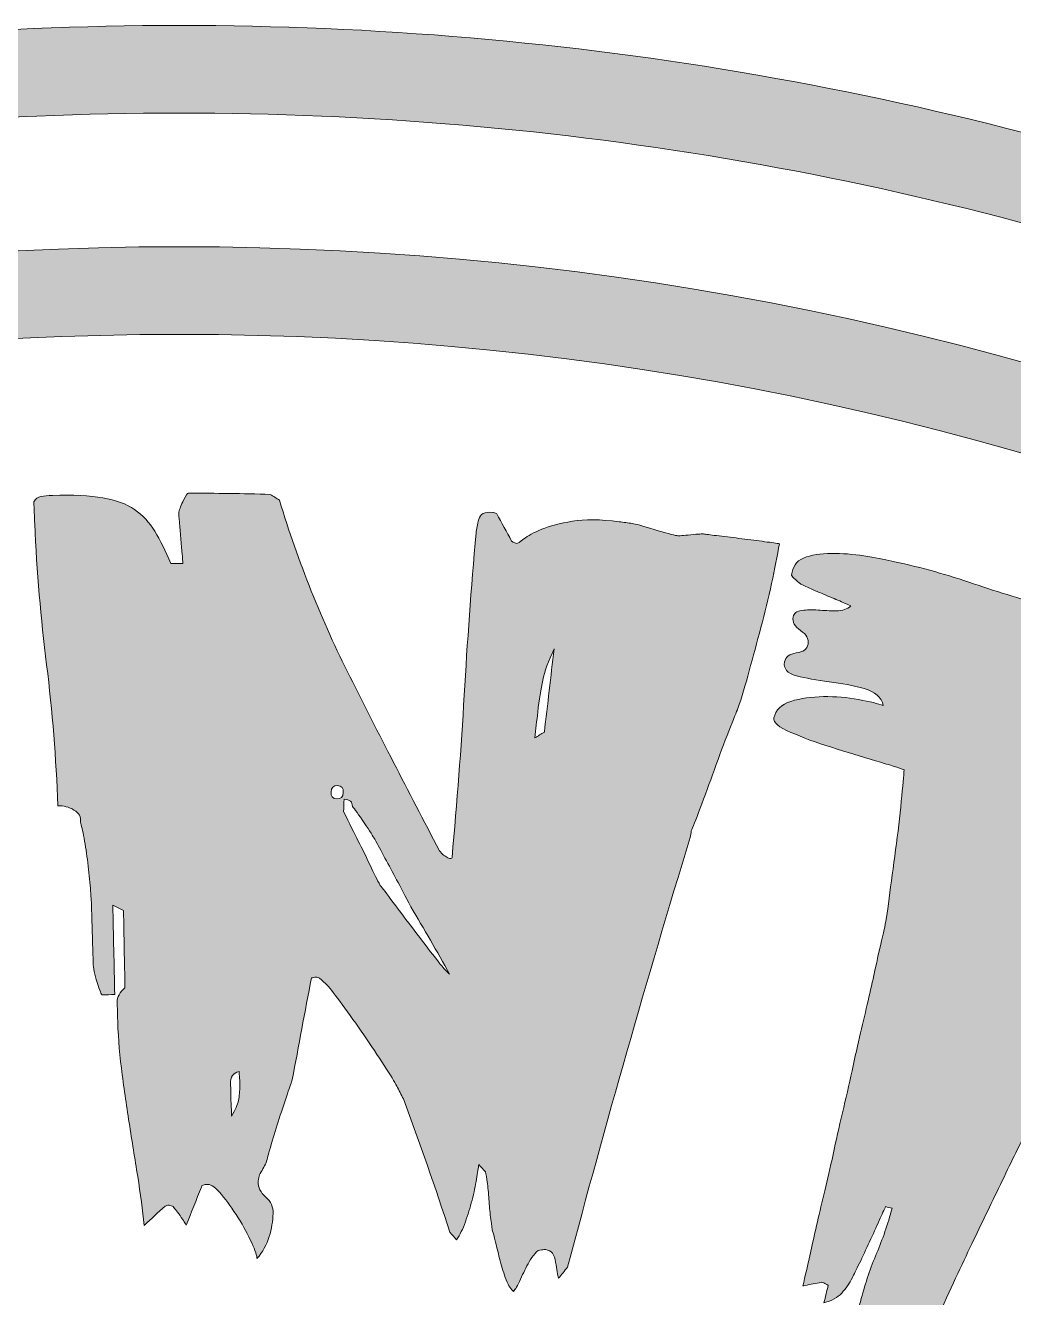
# Model space of a CAD drawing. Extents: x 15 to 185, y -185 to -15.
# Drawn here: x 96.12 to 121.05, y -47.48 to -15.4 of the extents above; entities that cross this region are included whole.
import ezdxf

# ---------------------------------------------------------------- set-up
doc = ezdxf.new("R2010")
doc.units = 0
doc.header["$MEASUREMENT"] = 0
doc.layers.add('Layer 1', color=7, linetype='Continuous', lineweight=0)

# ---------------------------------------------------------------- blocks, each defined once
blk = doc.blocks.new('Block_3')
at = {"layer": 'Layer 1', "true_color": 0x000000, "transparency": 33554687}
h = blk.add_hatch(color=18, dxfattribs=at)
h.dxf.hatch_style = 2
edge = h.paths.add_edge_path()
edge.add_spline(control_points=[(128.331, -22.541), (128.207, -22.541), (128.08, -22.519), (127.956, -22.475), (119.008, -19.248), (109.602, -17.612), (100.001, -17.612), (90.399, -17.612), (80.994, -19.248), (72.044, -22.475), (71.466, -22.679), (70.837, -22.384), (70.63, -21.811), (70.423, -21.236), (70.72, -20.604), (71.294, -20.397), (80.485, -17.083), (90.144, -15.403), (100.001, -15.403), (109.859, -15.403), (119.516, -17.083), (128.706, -20.397), (129.28, -20.604), (129.577, -21.236), (129.37, -21.811), (129.207, -22.261), (128.783, -22.541), (128.331, -22.541)], knot_values=[0, 0, 0, 0, 1, 1, 1, 2, 2, 2, 3, 3, 3, 4, 4, 4, 5, 5, 5, 6, 6, 6, 7, 7, 7, 8, 8, 8, 9, 9, 9, 9], degree=3, periodic=0)
at = {"layer": 'Layer 1'}
blk.add_open_spline([(128.331, -22.541), (128.207, -22.541), (128.08, -22.519), (127.956, -22.475), (119.008, -19.248), (109.602, -17.612), (100.001, -17.612), (90.399, -17.612), (80.994, -19.248), (72.044, -22.475), (71.466, -22.679), (70.837, -22.384), (70.63, -21.811), (70.423, -21.236), (70.72, -20.604), (71.294, -20.397), (80.485, -17.083), (90.144, -15.403), (100.001, -15.403), (109.859, -15.403), (119.516, -17.083), (128.706, -20.397), (129.28, -20.604), (129.577, -21.236), (129.37, -21.811), (129.207, -22.261), (128.783, -22.541), (128.331, -22.541)], degree=3, knots=[0, 0, 0, 0, 1, 1, 1, 2, 2, 2, 3, 3, 3, 4, 4, 4, 5, 5, 5, 6, 6, 6, 7, 7, 7, 8, 8, 8, 9, 9, 9, 9], dxfattribs=at)
blk = doc.blocks.new('Block_2')
at = {"layer": 'Layer 1'}
blk.add_blockref('Block_3', (0, 0), dxfattribs=at)
blk = doc.blocks.new('Block_1')
at = {"layer": 'Layer 1', "true_color": 0x000000, "transparency": 33554687}
h = blk.add_hatch(color=18, dxfattribs=at)
h.dxf.hatch_style = 2
edge = h.paths.add_edge_path()
edge.add_spline(control_points=[(100.001, -23.193), (57.647, -23.193), (23.191, -57.649), (23.191, -100.001), (23.191, -142.353), (57.647, -176.809), (100.001, -176.809), (142.354, -176.809), (176.81, -142.353), (176.81, -100.001), (176.81, -57.649), (142.354, -23.193), (100.001, -23.193)], knot_values=[0, 0, 0, 0, 1, 1, 1, 2, 2, 2, 3, 3, 3, 4, 4, 4, 4], degree=3, periodic=0)
edge = h.paths.add_edge_path()
edge.add_spline(control_points=[(100.001, -179.018), (56.43, -179.018), (20.982, -143.571), (20.982, -100.001), (20.982, -56.43), (56.43, -20.983), (100.001, -20.983), (143.571, -20.983), (179.019, -56.43), (179.019, -100.001), (179.019, -143.571), (143.571, -179.018), (100.001, -179.018)], knot_values=[0, 0, 0, 0, 1, 1, 1, 2, 2, 2, 3, 3, 3, 4, 4, 4, 4], degree=3, periodic=0)
at = {"layer": 'Layer 1'}
for points in [[(100.001, -179.018), (56.43, -179.018), (20.982, -143.571), (20.982, -100.001), (20.982, -56.43), (56.43, -20.983), (100.001, -20.983), (143.571, -20.983), (179.019, -56.43), (179.019, -100.001), (179.019, -143.571), (143.571, -179.018), (100.001, -179.018)], [(100.001, -23.193), (57.647, -23.193), (23.191, -57.649), (23.191, -100.001), (23.191, -142.353), (57.647, -176.809), (100.001, -176.809), (142.354, -176.809), (176.81, -142.353), (176.81, -100.001), (176.81, -57.649), (142.354, -23.193), (100.001, -23.193)]]:
    blk.add_open_spline(points, degree=3, knots=[0, 0, 0, 0, 1, 1, 1, 2, 2, 2, 3, 3, 3, 4, 4, 4, 4], dxfattribs=at)
blk.add_blockref('Block_2', (0, 0), dxfattribs=at)
blk = doc.blocks.new('Block_6')
at = {"layer": 'Layer 1', "true_color": 0x000000, "transparency": 33554687}
h = blk.add_hatch(color=18, dxfattribs=at)
h.dxf.hatch_style = 2
edge = h.paths.add_edge_path()
edge.add_spline(control_points=[(109.173, -31.917), (109.126, -32.137), (109.084, -32.406), (109.048, -32.724), (109.024, -32.939), (108.999, -33.154), (108.975, -33.368), (109.055, -33.321), (109.135, -33.274), (109.215, -33.226), (109.297, -32.527), (109.378, -31.827), (109.46, -31.128), (109.315, -31.434), (109.22, -31.697), (109.173, -31.917)], knot_values=[0, 0, 0, 0, 1, 1, 1, 2, 2, 2, 3, 3, 3, 4, 4, 4, 5, 5, 5, 5], degree=3, periodic=0)
edge = h.paths.add_edge_path()
edge.add_spline(control_points=[(104.147, -35.23), (104.295, -35.526), (104.419, -35.774), (104.519, -35.972), (104.619, -36.17), (104.719, -36.373), (104.817, -36.58), (104.914, -36.786), (104.999, -36.956), (105.071, -37.089), (105.127, -37.157), (105.237, -37.301), (105.401, -37.521), (105.565, -37.742), (105.742, -37.976), (105.93, -38.223), (106.119, -38.472), (106.296, -38.703), (106.464, -38.919), (106.632, -39.135), (106.752, -39.27), (106.825, -39.325), (106.506, -38.757), (106.179, -38.191), (105.844, -37.627), (105.704, -37.359), (105.585, -37.134), (105.488, -36.95), (105.39, -36.766), (105.292, -36.583), (105.193, -36.4), (105.094, -36.217), (105.008, -36.059), (104.935, -35.926), (104.898, -35.859), (104.811, -35.722), (104.67, -35.512), (104.528, -35.303), (104.428, -35.165), (104.37, -35.098), (104.377, -34.986), (104.307, -34.926), (104.163, -34.918), (104.158, -35.022), (104.152, -35.126), (104.147, -35.23)], knot_values=[0, 0, 0, 0, 1, 1, 1, 2, 2, 2, 3, 3, 3, 4, 4, 4, 5, 5, 5, 6, 6, 6, 7, 7, 7, 8, 8, 8, 9, 9, 9, 10, 10, 10, 11, 11, 11, 12, 12, 12, 13, 13, 13, 14, 14, 14, 15, 15, 15, 15], degree=3, periodic=0)
edge = h.paths.add_edge_path()
edge.add_spline(control_points=[(103.832, -34.733), (103.826, -34.845), (103.875, -34.903), (103.978, -34.909), (104.081, -34.914), (104.135, -34.861), (104.142, -34.749), (104.147, -34.637), (104.099, -34.578), (103.995, -34.573), (103.891, -34.568), (103.838, -34.621), (103.832, -34.733)], knot_values=[0, 0, 0, 0, 1, 1, 1, 2, 2, 2, 3, 3, 3, 4, 4, 4, 4], degree=3, periodic=0)
edge = h.paths.add_edge_path()
edge.add_spline(control_points=[(101.296, -42.105), (101.302, -42.289), (101.305, -42.398), (101.304, -42.429), (101.303, -42.462), (101.306, -42.541), (101.313, -42.67), (101.32, -42.798), (101.324, -42.878), (101.323, -42.91), (101.418, -42.752), (101.476, -42.621), (101.497, -42.517), (101.517, -42.414), (101.53, -42.282), (101.533, -42.122), (101.534, -42.09), (101.53, -42.034), (101.523, -41.954), (101.516, -41.873), (101.511, -41.818), (101.512, -41.785), (101.361, -41.815), (101.289, -41.921), (101.296, -42.105)], knot_values=[0, 0, 0, 0, 1, 1, 1, 2, 2, 2, 3, 3, 3, 4, 4, 4, 5, 5, 5, 6, 6, 6, 7, 7, 7, 8, 8, 8, 8], degree=3, periodic=0)
edge = h.paths.add_edge_path()
edge.add_spline(control_points=[(107.558, -44.129), (107.549, -44.209), (107.531, -44.331), (107.504, -44.497), (107.476, -44.663), (107.439, -44.84), (107.39, -45.028), (107.342, -45.216), (107.287, -45.4), (107.222, -45.577), (107.158, -45.756), (107.084, -45.905), (107, -46.025), (106.944, -45.963), (106.888, -45.9), (106.832, -45.838), (106.465, -44.715), (106.074, -43.594), (105.66, -42.477), (105.603, -42.368), (105.547, -42.259), (105.49, -42.15), (105.441, -42.05), (105.337, -41.878), (105.175, -41.633), (105.014, -41.389), (104.841, -41.132), (104.659, -40.863), (104.476, -40.595), (104.295, -40.34), (104.116, -40.097), (103.936, -39.855), (103.81, -39.692), (103.737, -39.608), (103.672, -39.548), (103.607, -39.489), (103.542, -39.43), (103.514, -39.421), (103.485, -39.411), (103.456, -39.402), (103.436, -39.401), (103.417, -39.404), (103.397, -39.411), (103.377, -39.418), (103.358, -39.422), (103.339, -39.42), (103.173, -40.278), (103.012, -41.136), (102.855, -41.995), (102.835, -42.042), (102.792, -42.16), (102.73, -42.35), (102.666, -42.54), (102.598, -42.746), (102.525, -42.967), (102.452, -43.189), (102.386, -43.407), (102.323, -43.621), (102.261, -43.835), (102.219, -43.989), (102.198, -44.085), (102.141, -44.187), (102.083, -44.29), (102.026, -44.392), (102.005, -44.487), (101.994, -44.543), (101.994, -44.559), (101.989, -44.703), (102.053, -44.833), (102.184, -44.949), (102.315, -45.066), (102.377, -45.204), (102.371, -45.364), (102.364, -45.556), (102.331, -45.751), (102.271, -45.949), (102.211, -46.147), (102.108, -46.331), (101.963, -46.504), (101.965, -46.439), (101.92, -46.306), (101.83, -46.103), (101.739, -45.901), (101.624, -45.69), (101.487, -45.471), (101.349, -45.251), (101.211, -45.057), (101.07, -44.886), (100.929, -44.716), (100.813, -44.631), (100.723, -44.63), (100.615, -44.629), (100.561, -44.652), (100.561, -44.7), (100.432, -45.02), (100.306, -45.339), (100.18, -45.659), (100.163, -45.627), (100.11, -45.547), (100.021, -45.418), (99.932, -45.291), (99.869, -45.211), (99.834, -45.178), (99.78, -45.163), (99.745, -45.155), (99.727, -45.155), (99.708, -45.155), (99.681, -45.163), (99.647, -45.179), (99.469, -45.34), (99.293, -45.502), (99.118, -45.664), (99.077, -45.281), (99.022, -44.87), (98.953, -44.43), (98.882, -43.991), (98.811, -43.54), (98.738, -43.077), (98.665, -42.614), (98.599, -42.155), (98.544, -41.7), (98.487, -41.245), (98.454, -40.81), (98.445, -40.394), (98.442, -40.274), (98.44, -40.154), (98.437, -40.034), (98.434, -39.906), (98.499, -39.784), (98.632, -39.67), (98.619, -39.022), (98.607, -38.373), (98.595, -37.725), (98.505, -37.679), (98.415, -37.633), (98.324, -37.587), (98.341, -38.339), (98.358, -39.091), (98.375, -39.843), (98.269, -39.845), (98.163, -39.848), (98.057, -39.851), (98.038, -39.851), (97.996, -39.749), (97.932, -39.542), (97.868, -39.336), (97.834, -39.169), (97.83, -39.041), (97.828, -38.953), (97.825, -38.865), (97.822, -38.777), (97.818, -38.617), (97.813, -38.457), (97.808, -38.297), (97.804, -38.153), (97.799, -38.009), (97.795, -37.865), (97.793, -37.777), (97.79, -37.689), (97.787, -37.601), (97.785, -37.505), (97.775, -37.358), (97.759, -37.157), (97.743, -36.958), (97.722, -36.746), (97.695, -36.523), (97.668, -36.3), (97.636, -36.092), (97.6, -35.901), (97.563, -35.71), (97.533, -35.575), (97.511, -35.496), (97.526, -35.367), (97.472, -35.265), (97.346, -35.189), (97.22, -35.113), (97.085, -35.078), (96.941, -35.084), (96.894, -33.884), (96.801, -32.699), (96.655, -31.527), (96.509, -30.356), (96.408, -29.171), (96.356, -27.972), (96.348, -27.788), (96.34, -27.604), (96.332, -27.42), (96.373, -27.338), (96.433, -27.292), (96.513, -27.281), (96.59, -27.269), (96.687, -27.261), (96.8, -27.257), (97.32, -27.238), (97.746, -27.259), (98.075, -27.315), (98.404, -27.372), (98.672, -27.471), (98.876, -27.613), (99.081, -27.754), (99.25, -27.937), (99.387, -28.16), (99.523, -28.383), (99.658, -28.654), (99.792, -28.974), (99.892, -28.974), (99.991, -28.974), (100.091, -28.974), (100.091, -28.926), (100.085, -28.842), (100.075, -28.721), (100.063, -28.602), (100.053, -28.469), (100.042, -28.326), (100.03, -28.181), (100.018, -28.049), (100.008, -27.929), (99.997, -27.81), (99.991, -27.725), (99.991, -27.677), (100.013, -27.597), (100.053, -27.497), (100.11, -27.377), (100.166, -27.257), (100.206, -27.198), (100.228, -27.198), (100.919, -27.199), (101.609, -27.209), (102.299, -27.228), (102.377, -27.278), (102.455, -27.328), (102.532, -27.378), (103.005, -28.946), (103.605, -30.429), (104.313, -31.837), (105.021, -33.245), (105.778, -34.703), (106.565, -36.216), (106.639, -36.303), (106.71, -36.362), (106.779, -36.392), (106.847, -36.422), (106.883, -36.422), (106.886, -36.389), (107.013, -34.987), (107.116, -33.622), (107.193, -32.295), (107.269, -30.968), (107.368, -29.603), (107.493, -28.2), (107.502, -28.105), (107.524, -27.99), (107.558, -27.856), (107.592, -27.723), (107.712, -27.665), (107.914, -27.684), (107.937, -27.686), (107.969, -27.697), (108.013, -27.717), (108.139, -27.946), (108.264, -28.175), (108.387, -28.405), (108.451, -28.444), (108.495, -28.464), (108.517, -28.466), (108.539, -28.468), (108.599, -28.43), (108.698, -28.352), (108.796, -28.274), (108.946, -28.192), (109.148, -28.11), (109.349, -28.027), (109.608, -27.959), (109.921, -27.907), (110.235, -27.855), (110.628, -27.858), (111.1, -27.92), (111.212, -27.934), (111.325, -27.949), (111.437, -27.965), (111.505, -27.974), (111.687, -28.022), (111.983, -28.113), (112.279, -28.203), (112.471, -28.256), (112.56, -28.269), (112.606, -28.276), (112.72, -28.269), (112.908, -28.249), (113.094, -28.228), (113.21, -28.223), (113.255, -28.23), (113.322, -28.24), (113.445, -28.256), (113.626, -28.277), (113.806, -28.298), (113.999, -28.322), (114.202, -28.347), (114.404, -28.373), (114.595, -28.398), (114.776, -28.422), (114.957, -28.445), (115.08, -28.463), (115.147, -28.475), (115.092, -28.775), (115.026, -29.108), (114.949, -29.476), (114.871, -29.845), (114.782, -30.215), (114.681, -30.587), (114.58, -30.959), (114.481, -31.324), (114.384, -31.68), (114.287, -32.037), (114.192, -32.353), (114.1, -32.63), (114.065, -32.705), (113.988, -32.894), (113.869, -33.198), (113.75, -33.503), (113.629, -33.827), (113.505, -34.171), (113.381, -34.515), (113.261, -34.84), (113.146, -35.145), (113.031, -35.45), (112.955, -35.64), (112.923, -35.716), (112.913, -35.771), (112.904, -35.826), (112.895, -35.882), (111.795, -39.478), (110.763, -43.091), (109.801, -46.719), (109.725, -46.812), (109.649, -46.906), (109.573, -47), (109.55, -46.916), (109.525, -46.779), (109.499, -46.59), (109.473, -46.4), (109.389, -46.295), (109.248, -46.275), (109.231, -46.273), (109.194, -46.276), (109.14, -46.284), (109.087, -46.277), (109.033, -46.306), (108.98, -46.371), (108.927, -46.437), (108.876, -46.507), (108.831, -46.581), (108.759, -46.718), (108.686, -46.865), (108.612, -47.025), (108.538, -47.184), (108.481, -47.286), (108.44, -47.329), (108.374, -47.289), (108.313, -47.192), (108.252, -47.039), (108.192, -46.886), (108.141, -46.726), (108.1, -46.561), (108.058, -46.394), (108.019, -46.236), (107.984, -46.087), (107.948, -45.938), (107.923, -45.846), (107.91, -45.812), (107.897, -45.762), (107.882, -45.664), (107.864, -45.517), (107.845, -45.369), (107.83, -45.219), (107.821, -45.065), (107.812, -44.911), (107.798, -44.76), (107.778, -44.613), (107.758, -44.465), (107.742, -44.367), (107.73, -44.317), (107.672, -44.254), (107.615, -44.192), (107.558, -44.129)], knot_values=[0, 0, 0, 0, 1, 1, 1, 2, 2, 2, 3, 3, 3, 4, 4, 4, 5, 5, 5, 6, 6, 6, 7, 7, 7, 8, 8, 8, 9, 9, 9, 10, 10, 10, 11, 11, 11, 12, 12, 12, 13, 13, 13, 14, 14, 14, 15, 15, 15, 16, 16, 16, 17, 17, 17, 18, 18, 18, 19, 19, 19, 20, 20, 20, 21, 21, 21, 22, 22, 22, 23, 23, 23, 24, 24, 24, 25, 25, 25, 26, 26, 26, 27, 27, 27, 28, 28, 28, 29, 29, 29, 30, 30, 30, 31, 31, 31, 32, 32, 32, 33, 33, 33, 34, 34, 34, 35, 35, 35, 36, 36, 36, 37, 37, 37, 38, 38, 38, 39, 39, 39, 40, 40, 40, 41, 41, 41, 42, 42, 42, 43, 43, 43, 44, 44, 44, 45, 45, 45, 46, 46, 46, 47, 47, 47, 48, 48, 48, 49, 49, 49, 50, 50, 50, 51, 51, 51, 52, 52, 52, 53, 53, 53, 54, 54, 54, 55, 55, 55, 56, 56, 56, 57, 57, 57, 58, 58, 58, 59, 59, 59, 60, 60, 60, 61, 61, 61, 62, 62, 62, 63, 63, 63, 64, 64, 64, 65, 65, 65, 66, 66, 66, 67, 67, 67, 68, 68, 68, 69, 69, 69, 70, 70, 70, 71, 71, 71, 72, 72, 72, 73, 73, 73, 74, 74, 74, 75, 75, 75, 76, 76, 76, 77, 77, 77, 78, 78, 78, 79, 79, 79, 80, 80, 80, 81, 81, 81, 82, 82, 82, 83, 83, 83, 84, 84, 84, 85, 85, 85, 86, 86, 86, 87, 87, 87, 88, 88, 88, 89, 89, 89, 90, 90, 90, 91, 91, 91, 92, 92, 92, 93, 93, 93, 94, 94, 94, 95, 95, 95, 96, 96, 96, 97, 97, 97, 98, 98, 98, 99, 99, 99, 100, 100, 100, 101, 101, 101, 102, 102, 102, 103, 103, 103, 104, 104, 104, 105, 105, 105, 106, 106, 106, 107, 107, 107, 108, 108, 108, 109, 109, 109, 110, 110, 110, 111, 111, 111, 112, 112, 112, 113, 113, 113, 114, 114, 114, 115, 115, 115, 116, 116, 116, 117, 117, 117, 118, 118, 118, 119, 119, 119, 120, 120, 120, 121, 121, 121, 122, 122, 122, 123, 123, 123, 124, 124, 124, 125, 125, 125, 126, 126, 126, 127, 127, 127, 128, 128, 128, 128], degree=3, periodic=0)
h = blk.add_hatch(color=18, dxfattribs=at)
h.dxf.hatch_style = 2
edge = h.paths.add_edge_path()
edge.add_spline(control_points=[(122.047, -36.82), (122.148, -36.7), (122.249, -36.525), (122.35, -36.296), (122.45, -36.067), (122.564, -35.85), (122.691, -35.645), (122.819, -35.441), (122.979, -35.28), (123.173, -35.162), (123.366, -35.045), (123.618, -35.033), (123.929, -35.129), (123.939, -35.099), (123.948, -35.068), (123.958, -35.037), (123.533, -34.906), (123.107, -34.778), (122.681, -34.654), (122.47, -35.376), (122.258, -36.098), (122.047, -36.82)], knot_values=[0, 0, 0, 0, 1, 1, 1, 2, 2, 2, 3, 3, 3, 4, 4, 4, 5, 5, 5, 6, 6, 6, 7, 7, 7, 7], degree=3, periodic=0)
edge = h.paths.add_edge_path()
edge.add_spline(control_points=[(116.931, -48.357), (116.922, -48.388), (116.879, -48.409), (116.803, -48.423), (116.726, -48.435), (116.7, -48.403), (116.72, -48.326), (116.736, -48.264), (116.776, -48.249), (116.84, -48.283), (116.909, -48.301), (116.939, -48.326), (116.931, -48.357)], knot_values=[0, 0, 0, 0, 1, 1, 1, 2, 2, 2, 3, 3, 3, 4, 4, 4, 4], degree=3, periodic=0)
edge = h.paths.add_edge_path()
edge.add_spline(control_points=[(117.598, -46.372), (117.751, -46.015), (117.881, -45.636), (117.989, -45.234), (117.935, -45.22), (117.881, -45.205), (117.827, -45.191), (117.789, -45.264), (117.734, -45.382), (117.662, -45.545), (117.59, -45.708), (117.509, -45.886), (117.421, -46.077), (117.332, -46.269), (117.247, -46.45), (117.166, -46.619), (117.084, -46.788), (117.025, -46.909), (116.987, -46.981), (116.911, -47.127), (116.822, -47.258), (116.719, -47.371), (116.615, -47.485), (116.465, -47.566), (116.269, -47.616), (116.306, -47.468), (116.343, -47.321), (116.38, -47.174), (116.363, -47.169), (116.335, -47.154), (116.295, -47.127), (116.255, -47.101), (116.224, -47.094), (116.203, -47.105), (116.068, -47.129), (115.932, -47.153), (115.797, -47.178), (115.776, -47.19), (115.756, -47.193), (115.739, -47.189), (115.792, -46.971), (115.867, -46.64), (115.966, -46.194), (116.064, -45.749), (116.181, -45.246), (116.316, -44.685), (116.384, -44.406), (116.455, -44.093), (116.528, -43.749), (116.602, -43.404), (116.681, -43.053), (116.768, -42.695), (116.854, -42.337), (116.933, -41.986), (117.007, -41.641), (117.08, -41.297), (117.15, -40.984), (117.218, -40.704), (117.353, -40.144), (117.468, -39.641), (117.565, -39.195), (117.662, -38.749), (117.737, -38.417), (117.789, -38.199), (117.823, -38.059), (117.865, -37.798), (117.914, -37.414), (117.964, -37.031), (118.018, -36.625), (118.077, -36.195), (118.136, -35.765), (118.184, -35.356), (118.221, -34.97), (118.258, -34.584), (118.281, -34.319), (118.293, -34.173), (118.171, -34.129), (117.93, -34.052), (117.57, -33.947), (117.208, -33.841), (116.838, -33.729), (116.458, -33.608), (116.076, -33.488), (115.735, -33.363), (115.433, -33.231), (115.13, -33.099), (114.988, -32.979), (115.009, -32.868), (115.047, -32.664), (115.19, -32.523), (115.437, -32.449), (115.683, -32.374), (115.957, -32.334), (116.258, -32.33), (116.559, -32.325), (116.854, -32.35), (117.144, -32.404), (117.434, -32.458), (117.64, -32.507), (117.765, -32.551), (117.722, -32.345), (117.562, -32.203), (117.288, -32.128), (117.013, -32.053), (116.717, -31.994), (116.402, -31.954), (116.085, -31.915), (115.811, -31.865), (115.578, -31.804), (115.344, -31.743), (115.244, -31.626), (115.276, -31.453), (115.3, -31.327), (115.398, -31.252), (115.572, -31.228), (115.744, -31.204), (115.843, -31.13), (115.868, -31.004), (115.892, -30.878), (115.83, -30.764), (115.681, -30.662), (115.531, -30.56), (115.467, -30.447), (115.491, -30.321), (115.508, -30.226), (115.581, -30.171), (115.71, -30.155), (115.838, -30.138), (115.974, -30.136), (116.12, -30.148), (116.266, -30.16), (116.418, -30.166), (116.578, -30.165), (116.738, -30.165), (116.861, -30.125), (116.946, -30.044), (116.905, -30.019), (116.826, -29.983), (116.711, -29.935), (116.595, -29.887), (116.461, -29.832), (116.315, -29.77), (116.167, -29.708), (116.03, -29.65), (115.903, -29.593), (115.777, -29.536), (115.693, -29.495), (115.651, -29.471), (115.632, -29.452), (115.598, -29.421), (115.549, -29.379), (115.499, -29.337), (115.467, -29.298), (115.45, -29.263), (115.455, -29.239), (115.459, -29.216), (115.464, -29.192), (115.498, -29.003), (115.621, -28.875), (115.829, -28.808), (116.038, -28.742), (116.281, -28.711), (116.558, -28.717), (116.835, -28.723), (117.108, -28.749), (117.378, -28.797), (117.647, -28.845), (117.87, -28.888), (118.049, -28.927), (118.738, -29.075), (119.403, -29.261), (120.042, -29.481), (120.68, -29.7), (121.339, -29.901), (122.022, -30.083), (122.792, -30.288), (123.551, -30.47), (124.304, -30.626), (125.055, -30.783), (125.814, -30.985), (126.576, -31.234), (126.729, -31.284), (126.881, -31.335), (127.033, -31.385), (127.25, -31.458), (127.472, -31.537), (127.697, -31.623), (127.922, -31.708), (128.131, -31.785), (128.327, -31.854), (128.478, -31.907), (128.63, -31.961), (128.781, -32.015), (129.003, -32.146), (129.21, -32.328), (129.405, -32.561), (129.598, -32.795), (129.664, -32.995), (129.602, -33.159), (129.546, -33.31), (129.438, -33.388), (129.277, -33.397), (129.117, -33.406), (128.943, -33.402), (128.757, -33.385), (128.682, -33.392), (128.56, -33.382), (128.39, -33.354), (128.22, -33.328), (128.034, -33.295), (127.832, -33.258), (127.629, -33.221), (127.445, -33.186), (127.277, -33.154), (127.111, -33.122), (126.992, -33.103), (126.923, -33.097), (126.905, -33.15), (126.887, -33.203), (126.869, -33.256), (127.655, -33.522), (128.438, -33.801), (129.217, -34.092), (129.18, -34.19), (129.144, -34.287), (129.108, -34.384), (128.647, -34.563), (128.189, -34.745), (127.735, -34.931), (127.76, -34.991), (127.814, -35.066), (127.9, -35.156), (127.985, -35.246), (128.076, -35.335), (128.172, -35.421), (128.269, -35.508), (128.36, -35.584), (128.441, -35.648), (128.523, -35.713), (128.574, -35.749), (128.595, -35.756), (128.463, -36.109), (128.331, -36.461), (128.199, -36.813), (127.376, -36.506), (126.549, -36.213), (125.718, -35.934), (125.639, -35.966), (125.559, -35.999), (125.48, -36.031), (125.459, -36.024), (125.364, -36.136), (125.197, -36.367), (125.03, -36.599), (124.831, -36.878), (124.6, -37.207), (124.37, -37.536), (124.136, -37.873), (123.905, -38.219), (123.672, -38.564), (123.489, -38.85), (123.352, -39.075), (123.112, -39.419), (122.909, -39.758), (122.74, -40.091), (122.571, -40.424), (122.418, -40.761), (122.279, -41.104), (122.14, -41.446), (122.005, -41.794), (121.875, -42.147), (121.744, -42.5), (121.591, -42.86), (121.417, -43.224), (121.261, -43.528), (121.06, -43.935), (120.814, -44.446), (120.567, -44.956), (120.326, -45.456), (120.09, -45.945), (119.855, -46.434), (119.572, -47.039), (119.243, -47.759), (119.029, -48.038), (118.815, -48.317), (118.604, -48.597), (118.596, -48.561), (118.554, -48.511), (118.48, -48.449), (118.405, -48.385), (118.352, -48.349), (118.317, -48.339), (118.27, -48.309), (118.23, -48.289), (118.195, -48.279), (118.176, -48.282), (118.156, -48.285), (118.137, -48.288), (118.093, -48.309), (118.013, -48.365), (117.895, -48.457), (117.777, -48.549), (117.695, -48.613), (117.648, -48.65), (117.614, -48.641), (117.57, -48.599), (117.517, -48.527), (117.464, -48.454), (117.408, -48.373), (117.35, -48.282), (117.292, -48.192), (117.242, -48.104), (117.2, -48.018), (117.158, -47.932), (117.133, -47.872), (117.124, -47.837), (117.153, -47.728), (117.182, -47.62), (117.21, -47.512), (117.317, -47.109), (117.446, -46.729), (117.598, -46.372)], knot_values=[0, 0, 0, 0, 1, 1, 1, 2, 2, 2, 3, 3, 3, 4, 4, 4, 5, 5, 5, 6, 6, 6, 7, 7, 7, 8, 8, 8, 9, 9, 9, 10, 10, 10, 11, 11, 11, 12, 12, 12, 13, 13, 13, 14, 14, 14, 15, 15, 15, 16, 16, 16, 17, 17, 17, 18, 18, 18, 19, 19, 19, 20, 20, 20, 21, 21, 21, 22, 22, 22, 23, 23, 23, 24, 24, 24, 25, 25, 25, 26, 26, 26, 27, 27, 27, 28, 28, 28, 29, 29, 29, 30, 30, 30, 31, 31, 31, 32, 32, 32, 33, 33, 33, 34, 34, 34, 35, 35, 35, 36, 36, 36, 37, 37, 37, 38, 38, 38, 39, 39, 39, 40, 40, 40, 41, 41, 41, 42, 42, 42, 43, 43, 43, 44, 44, 44, 45, 45, 45, 46, 46, 46, 47, 47, 47, 48, 48, 48, 49, 49, 49, 50, 50, 50, 51, 51, 51, 52, 52, 52, 53, 53, 53, 54, 54, 54, 55, 55, 55, 56, 56, 56, 57, 57, 57, 58, 58, 58, 59, 59, 59, 60, 60, 60, 61, 61, 61, 62, 62, 62, 63, 63, 63, 64, 64, 64, 65, 65, 65, 66, 66, 66, 67, 67, 67, 68, 68, 68, 69, 69, 69, 70, 70, 70, 71, 71, 71, 72, 72, 72, 73, 73, 73, 74, 74, 74, 75, 75, 75, 76, 76, 76, 77, 77, 77, 78, 78, 78, 79, 79, 79, 80, 80, 80, 81, 81, 81, 82, 82, 82, 83, 83, 83, 84, 84, 84, 85, 85, 85, 86, 86, 86, 87, 87, 87, 88, 88, 88, 89, 89, 89, 90, 90, 90, 91, 91, 91, 92, 92, 92, 93, 93, 93, 94, 94, 94, 95, 95, 95, 96, 96, 96, 97, 97, 97, 98, 98, 98, 99, 99, 99, 100, 100, 100, 101, 101, 101, 102, 102, 102, 103, 103, 103, 104, 104, 104, 105, 105, 105, 106, 106, 106, 107, 107, 107, 107], degree=3, periodic=0)
at = {"layer": 'Layer 1'}
for points, knots in [([(107.558, -44.129), (107.549, -44.209), (107.531, -44.331), (107.504, -44.497), (107.476, -44.663), (107.439, -44.84), (107.39, -45.028), (107.342, -45.216), (107.287, -45.4), (107.222, -45.577), (107.158, -45.756), (107.084, -45.905), (107, -46.025), (106.944, -45.963), (106.888, -45.9), (106.832, -45.838), (106.465, -44.715), (106.074, -43.594), (105.66, -42.477), (105.603, -42.368), (105.547, -42.259), (105.49, -42.15), (105.441, -42.05), (105.337, -41.878), (105.175, -41.633), (105.014, -41.389), (104.841, -41.132), (104.659, -40.863), (104.476, -40.595), (104.295, -40.34), (104.116, -40.097), (103.936, -39.855), (103.81, -39.692), (103.737, -39.608), (103.672, -39.548), (103.607, -39.489), (103.542, -39.43), (103.514, -39.421), (103.485, -39.411), (103.456, -39.402), (103.436, -39.401), (103.417, -39.404), (103.397, -39.411), (103.377, -39.418), (103.358, -39.422), (103.339, -39.42), (103.173, -40.278), (103.012, -41.136), (102.855, -41.995), (102.835, -42.042), (102.792, -42.16), (102.73, -42.35), (102.666, -42.54), (102.598, -42.746), (102.525, -42.967), (102.452, -43.189), (102.386, -43.407), (102.323, -43.621), (102.261, -43.835), (102.219, -43.989), (102.198, -44.085), (102.141, -44.187), (102.083, -44.29), (102.026, -44.392), (102.005, -44.487), (101.994, -44.543), (101.994, -44.559), (101.989, -44.703), (102.053, -44.833), (102.184, -44.949), (102.315, -45.066), (102.377, -45.204), (102.371, -45.364), (102.364, -45.556), (102.331, -45.751), (102.271, -45.949), (102.211, -46.147), (102.108, -46.331), (101.963, -46.504), (101.965, -46.439), (101.92, -46.306), (101.83, -46.103), (101.739, -45.901), (101.624, -45.69), (101.487, -45.471), (101.349, -45.251), (101.211, -45.057), (101.07, -44.886), (100.929, -44.716), (100.813, -44.631), (100.723, -44.63), (100.615, -44.629), (100.561, -44.652), (100.561, -44.7), (100.432, -45.02), (100.306, -45.339), (100.18, -45.659), (100.163, -45.627), (100.11, -45.547), (100.021, -45.418), (99.932, -45.291), (99.869, -45.211), (99.834, -45.178), (99.78, -45.163), (99.745, -45.155), (99.727, -45.155), (99.708, -45.155), (99.681, -45.163), (99.647, -45.179), (99.469, -45.34), (99.293, -45.502), (99.118, -45.664), (99.077, -45.281), (99.022, -44.87), (98.953, -44.43), (98.882, -43.991), (98.811, -43.54), (98.738, -43.077), (98.665, -42.614), (98.599, -42.155), (98.544, -41.7), (98.487, -41.245), (98.454, -40.81), (98.445, -40.394), (98.442, -40.274), (98.44, -40.154), (98.437, -40.034), (98.434, -39.906), (98.499, -39.784), (98.632, -39.67), (98.619, -39.022), (98.607, -38.373), (98.595, -37.725), (98.505, -37.679), (98.415, -37.633), (98.324, -37.587), (98.341, -38.339), (98.358, -39.091), (98.375, -39.843), (98.269, -39.845), (98.163, -39.848), (98.057, -39.851), (98.038, -39.851), (97.996, -39.749), (97.932, -39.542), (97.868, -39.336), (97.834, -39.169), (97.83, -39.041), (97.828, -38.953), (97.825, -38.865), (97.822, -38.777), (97.818, -38.617), (97.813, -38.457), (97.808, -38.297), (97.804, -38.153), (97.799, -38.009), (97.795, -37.865), (97.793, -37.777), (97.79, -37.689), (97.787, -37.601), (97.785, -37.505), (97.775, -37.358), (97.759, -37.157), (97.743, -36.958), (97.722, -36.746), (97.695, -36.523), (97.668, -36.3), (97.636, -36.092), (97.6, -35.901), (97.563, -35.71), (97.533, -35.575), (97.511, -35.496), (97.526, -35.367), (97.472, -35.265), (97.346, -35.189), (97.22, -35.113), (97.085, -35.078), (96.941, -35.084), (96.894, -33.884), (96.801, -32.699), (96.655, -31.527), (96.509, -30.356), (96.408, -29.171), (96.356, -27.972), (96.348, -27.788), (96.34, -27.604), (96.332, -27.42), (96.373, -27.338), (96.433, -27.292), (96.513, -27.281), (96.59, -27.269), (96.687, -27.261), (96.8, -27.257), (97.32, -27.238), (97.746, -27.259), (98.075, -27.315), (98.404, -27.372), (98.672, -27.471), (98.876, -27.613), (99.081, -27.754), (99.25, -27.937), (99.387, -28.16), (99.523, -28.383), (99.658, -28.654), (99.792, -28.974), (99.892, -28.974), (99.991, -28.974), (100.091, -28.974), (100.091, -28.926), (100.085, -28.842), (100.075, -28.721), (100.063, -28.602), (100.053, -28.469), (100.042, -28.326), (100.03, -28.181), (100.018, -28.049), (100.008, -27.929), (99.997, -27.81), (99.991, -27.725), (99.991, -27.677), (100.013, -27.597), (100.053, -27.497), (100.11, -27.377), (100.166, -27.257), (100.206, -27.198), (100.228, -27.198), (100.919, -27.199), (101.609, -27.209), (102.299, -27.228), (102.377, -27.278), (102.455, -27.328), (102.532, -27.378), (103.005, -28.946), (103.605, -30.429), (104.313, -31.837), (105.021, -33.245), (105.778, -34.703), (106.565, -36.216), (106.639, -36.303), (106.71, -36.362), (106.779, -36.392), (106.847, -36.422), (106.883, -36.422), (106.886, -36.389), (107.013, -34.987), (107.116, -33.622), (107.193, -32.295), (107.269, -30.968), (107.368, -29.603), (107.493, -28.2), (107.502, -28.105), (107.524, -27.99), (107.558, -27.856), (107.592, -27.723), (107.712, -27.665), (107.914, -27.684), (107.937, -27.686), (107.969, -27.697), (108.013, -27.717), (108.139, -27.946), (108.264, -28.175), (108.387, -28.405), (108.451, -28.444), (108.495, -28.464), (108.517, -28.466), (108.539, -28.468), (108.599, -28.43), (108.698, -28.352), (108.796, -28.274), (108.946, -28.192), (109.148, -28.11), (109.349, -28.027), (109.608, -27.959), (109.921, -27.907), (110.235, -27.855), (110.628, -27.858), (111.1, -27.92), (111.212, -27.934), (111.325, -27.949), (111.437, -27.965), (111.505, -27.974), (111.687, -28.022), (111.983, -28.113), (112.279, -28.203), (112.471, -28.256), (112.56, -28.269), (112.606, -28.276), (112.72, -28.269), (112.908, -28.249), (113.094, -28.228), (113.21, -28.223), (113.255, -28.23), (113.322, -28.24), (113.445, -28.256), (113.626, -28.277), (113.806, -28.298), (113.999, -28.322), (114.202, -28.347), (114.404, -28.373), (114.595, -28.398), (114.776, -28.422), (114.957, -28.445), (115.08, -28.463), (115.147, -28.475), (115.092, -28.775), (115.026, -29.108), (114.949, -29.476), (114.871, -29.845), (114.782, -30.215), (114.681, -30.587), (114.58, -30.959), (114.481, -31.324), (114.384, -31.68), (114.287, -32.037), (114.192, -32.353), (114.1, -32.63), (114.065, -32.705), (113.988, -32.894), (113.869, -33.198), (113.75, -33.503), (113.629, -33.827), (113.505, -34.171), (113.381, -34.515), (113.261, -34.84), (113.146, -35.145), (113.031, -35.45), (112.955, -35.64), (112.923, -35.716), (112.913, -35.771), (112.904, -35.826), (112.895, -35.882), (111.795, -39.478), (110.763, -43.091), (109.801, -46.719), (109.725, -46.812), (109.649, -46.906), (109.573, -47), (109.55, -46.916), (109.525, -46.779), (109.499, -46.59), (109.473, -46.4), (109.389, -46.295), (109.248, -46.275), (109.231, -46.273), (109.194, -46.276), (109.14, -46.284), (109.087, -46.277), (109.033, -46.306), (108.98, -46.371), (108.927, -46.437), (108.876, -46.507), (108.831, -46.581), (108.759, -46.718), (108.686, -46.865), (108.612, -47.025), (108.538, -47.184), (108.481, -47.286), (108.44, -47.329), (108.374, -47.289), (108.313, -47.192), (108.252, -47.039), (108.192, -46.886), (108.141, -46.726), (108.1, -46.561), (108.058, -46.394), (108.019, -46.236), (107.984, -46.087), (107.948, -45.938), (107.923, -45.846), (107.91, -45.812), (107.897, -45.762), (107.882, -45.664), (107.864, -45.517), (107.845, -45.369), (107.83, -45.219), (107.821, -45.065), (107.812, -44.911), (107.798, -44.76), (107.778, -44.613), (107.758, -44.465), (107.742, -44.367), (107.73, -44.317), (107.672, -44.254), (107.615, -44.192), (107.558, -44.129)], [0, 0, 0, 0, 1, 1, 1, 2, 2, 2, 3, 3, 3, 4, 4, 4, 5, 5, 5, 6, 6, 6, 7, 7, 7, 8, 8, 8, 9, 9, 9, 10, 10, 10, 11, 11, 11, 12, 12, 12, 13, 13, 13, 14, 14, 14, 15, 15, 15, 16, 16, 16, 17, 17, 17, 18, 18, 18, 19, 19, 19, 20, 20, 20, 21, 21, 21, 22, 22, 22, 23, 23, 23, 24, 24, 24, 25, 25, 25, 26, 26, 26, 27, 27, 27, 28, 28, 28, 29, 29, 29, 30, 30, 30, 31, 31, 31, 32, 32, 32, 33, 33, 33, 34, 34, 34, 35, 35, 35, 36, 36, 36, 37, 37, 37, 38, 38, 38, 39, 39, 39, 40, 40, 40, 41, 41, 41, 42, 42, 42, 43, 43, 43, 44, 44, 44, 45, 45, 45, 46, 46, 46, 47, 47, 47, 48, 48, 48, 49, 49, 49, 50, 50, 50, 51, 51, 51, 52, 52, 52, 53, 53, 53, 54, 54, 54, 55, 55, 55, 56, 56, 56, 57, 57, 57, 58, 58, 58, 59, 59, 59, 60, 60, 60, 61, 61, 61, 62, 62, 62, 63, 63, 63, 64, 64, 64, 65, 65, 65, 66, 66, 66, 67, 67, 67, 68, 68, 68, 69, 69, 69, 70, 70, 70, 71, 71, 71, 72, 72, 72, 73, 73, 73, 74, 74, 74, 75, 75, 75, 76, 76, 76, 77, 77, 77, 78, 78, 78, 79, 79, 79, 80, 80, 80, 81, 81, 81, 82, 82, 82, 83, 83, 83, 84, 84, 84, 85, 85, 85, 86, 86, 86, 87, 87, 87, 88, 88, 88, 89, 89, 89, 90, 90, 90, 91, 91, 91, 92, 92, 92, 93, 93, 93, 94, 94, 94, 95, 95, 95, 96, 96, 96, 97, 97, 97, 98, 98, 98, 99, 99, 99, 100, 100, 100, 101, 101, 101, 102, 102, 102, 103, 103, 103, 104, 104, 104, 105, 105, 105, 106, 106, 106, 107, 107, 107, 108, 108, 108, 109, 109, 109, 110, 110, 110, 111, 111, 111, 112, 112, 112, 113, 113, 113, 114, 114, 114, 115, 115, 115, 116, 116, 116, 117, 117, 117, 118, 118, 118, 119, 119, 119, 120, 120, 120, 121, 121, 121, 122, 122, 122, 123, 123, 123, 124, 124, 124, 125, 125, 125, 126, 126, 126, 127, 127, 127, 128, 128, 128, 128]), ([(117.598, -46.372), (117.751, -46.015), (117.881, -45.636), (117.989, -45.234), (117.935, -45.22), (117.881, -45.205), (117.827, -45.191), (117.789, -45.264), (117.734, -45.382), (117.662, -45.545), (117.59, -45.708), (117.509, -45.886), (117.421, -46.077), (117.332, -46.269), (117.247, -46.45), (117.166, -46.619), (117.084, -46.788), (117.025, -46.909), (116.987, -46.981), (116.911, -47.127), (116.822, -47.258), (116.719, -47.371), (116.615, -47.485), (116.465, -47.566), (116.269, -47.616), (116.306, -47.468), (116.343, -47.321), (116.38, -47.174), (116.363, -47.169), (116.335, -47.154), (116.295, -47.127), (116.255, -47.101), (116.224, -47.094), (116.203, -47.105), (116.068, -47.129), (115.932, -47.153), (115.797, -47.178), (115.776, -47.19), (115.756, -47.193), (115.739, -47.189), (115.792, -46.971), (115.867, -46.64), (115.966, -46.194), (116.064, -45.749), (116.181, -45.246), (116.316, -44.685), (116.384, -44.406), (116.455, -44.093), (116.528, -43.749), (116.602, -43.404), (116.681, -43.053), (116.768, -42.695), (116.854, -42.337), (116.933, -41.986), (117.007, -41.641), (117.08, -41.297), (117.15, -40.984), (117.218, -40.704), (117.353, -40.144), (117.468, -39.641), (117.565, -39.195), (117.662, -38.749), (117.737, -38.417), (117.789, -38.199), (117.823, -38.059), (117.865, -37.798), (117.914, -37.414), (117.964, -37.031), (118.018, -36.625), (118.077, -36.195), (118.136, -35.765), (118.184, -35.356), (118.221, -34.97), (118.258, -34.584), (118.281, -34.319), (118.293, -34.173), (118.171, -34.129), (117.93, -34.052), (117.57, -33.947), (117.208, -33.841), (116.838, -33.729), (116.458, -33.608), (116.076, -33.488), (115.735, -33.363), (115.433, -33.231), (115.13, -33.099), (114.988, -32.979), (115.009, -32.868), (115.047, -32.664), (115.19, -32.523), (115.437, -32.449), (115.683, -32.374), (115.957, -32.334), (116.258, -32.33), (116.559, -32.325), (116.854, -32.35), (117.144, -32.404), (117.434, -32.458), (117.64, -32.507), (117.765, -32.551), (117.722, -32.345), (117.562, -32.203), (117.288, -32.128), (117.013, -32.053), (116.717, -31.994), (116.402, -31.954), (116.085, -31.915), (115.811, -31.865), (115.578, -31.804), (115.344, -31.743), (115.244, -31.626), (115.276, -31.453), (115.3, -31.327), (115.398, -31.252), (115.572, -31.228), (115.744, -31.204), (115.843, -31.13), (115.868, -31.004), (115.892, -30.878), (115.83, -30.764), (115.681, -30.662), (115.531, -30.56), (115.467, -30.447), (115.491, -30.321), (115.508, -30.226), (115.581, -30.171), (115.71, -30.155), (115.838, -30.138), (115.974, -30.136), (116.12, -30.148), (116.266, -30.16), (116.418, -30.166), (116.578, -30.165), (116.738, -30.165), (116.861, -30.125), (116.946, -30.044), (116.905, -30.019), (116.826, -29.983), (116.711, -29.935), (116.595, -29.887), (116.461, -29.832), (116.315, -29.77), (116.167, -29.708), (116.03, -29.65), (115.903, -29.593), (115.777, -29.536), (115.693, -29.495), (115.651, -29.471), (115.632, -29.452), (115.598, -29.421), (115.549, -29.379), (115.499, -29.337), (115.467, -29.298), (115.45, -29.263), (115.455, -29.239), (115.459, -29.216), (115.464, -29.192), (115.498, -29.003), (115.621, -28.875), (115.829, -28.808), (116.038, -28.742), (116.281, -28.711), (116.558, -28.717), (116.835, -28.723), (117.108, -28.749), (117.378, -28.797), (117.647, -28.845), (117.87, -28.888), (118.049, -28.927), (118.738, -29.075), (119.403, -29.261), (120.042, -29.481), (120.68, -29.7), (121.339, -29.901), (122.022, -30.083), (122.792, -30.288), (123.551, -30.47), (124.304, -30.626), (125.055, -30.783), (125.814, -30.985), (126.576, -31.234), (126.729, -31.284), (126.881, -31.335), (127.033, -31.385), (127.25, -31.458), (127.472, -31.537), (127.697, -31.623), (127.922, -31.708), (128.131, -31.785), (128.327, -31.854), (128.478, -31.907), (128.63, -31.961), (128.781, -32.015), (129.003, -32.146), (129.21, -32.328), (129.405, -32.561), (129.598, -32.795), (129.664, -32.995), (129.602, -33.159), (129.546, -33.31), (129.438, -33.388), (129.277, -33.397), (129.117, -33.406), (128.943, -33.402), (128.757, -33.385), (128.682, -33.392), (128.56, -33.382), (128.39, -33.354), (128.22, -33.328), (128.034, -33.295), (127.832, -33.258), (127.629, -33.221), (127.445, -33.186), (127.277, -33.154), (127.111, -33.122), (126.992, -33.103), (126.923, -33.097), (126.905, -33.15), (126.887, -33.203), (126.869, -33.256), (127.655, -33.522), (128.438, -33.801), (129.217, -34.092), (129.18, -34.19), (129.144, -34.287), (129.108, -34.384), (128.647, -34.563), (128.189, -34.745), (127.735, -34.931), (127.76, -34.991), (127.814, -35.066), (127.9, -35.156), (127.985, -35.246), (128.076, -35.335), (128.172, -35.421), (128.269, -35.508), (128.36, -35.584), (128.441, -35.648), (128.523, -35.713), (128.574, -35.749), (128.595, -35.756), (128.463, -36.109), (128.331, -36.461), (128.199, -36.813), (127.376, -36.506), (126.549, -36.213), (125.718, -35.934), (125.639, -35.966), (125.559, -35.999), (125.48, -36.031), (125.459, -36.024), (125.364, -36.136), (125.197, -36.367), (125.03, -36.599), (124.831, -36.878), (124.6, -37.207), (124.37, -37.536), (124.136, -37.873), (123.905, -38.219), (123.672, -38.564), (123.489, -38.85), (123.352, -39.075), (123.112, -39.419), (122.909, -39.758), (122.74, -40.091), (122.571, -40.424), (122.418, -40.761), (122.279, -41.104), (122.14, -41.446), (122.005, -41.794), (121.875, -42.147), (121.744, -42.5), (121.591, -42.86), (121.417, -43.224), (121.261, -43.528), (121.06, -43.935), (120.814, -44.446), (120.567, -44.956), (120.326, -45.456), (120.09, -45.945), (119.855, -46.434), (119.572, -47.039), (119.243, -47.759), (119.029, -48.038), (118.815, -48.317), (118.604, -48.597), (118.596, -48.561), (118.554, -48.511), (118.48, -48.449), (118.405, -48.385), (118.352, -48.349), (118.317, -48.339), (118.27, -48.309), (118.23, -48.289), (118.195, -48.279), (118.176, -48.282), (118.156, -48.285), (118.137, -48.288), (118.093, -48.309), (118.013, -48.365), (117.895, -48.457), (117.777, -48.549), (117.695, -48.613), (117.648, -48.65), (117.614, -48.641), (117.57, -48.599), (117.517, -48.527), (117.464, -48.454), (117.408, -48.373), (117.35, -48.282), (117.292, -48.192), (117.242, -48.104), (117.2, -48.018), (117.158, -47.932), (117.133, -47.872), (117.124, -47.837), (117.153, -47.728), (117.182, -47.62), (117.21, -47.512), (117.317, -47.109), (117.446, -46.729), (117.598, -46.372)], [0, 0, 0, 0, 1, 1, 1, 2, 2, 2, 3, 3, 3, 4, 4, 4, 5, 5, 5, 6, 6, 6, 7, 7, 7, 8, 8, 8, 9, 9, 9, 10, 10, 10, 11, 11, 11, 12, 12, 12, 13, 13, 13, 14, 14, 14, 15, 15, 15, 16, 16, 16, 17, 17, 17, 18, 18, 18, 19, 19, 19, 20, 20, 20, 21, 21, 21, 22, 22, 22, 23, 23, 23, 24, 24, 24, 25, 25, 25, 26, 26, 26, 27, 27, 27, 28, 28, 28, 29, 29, 29, 30, 30, 30, 31, 31, 31, 32, 32, 32, 33, 33, 33, 34, 34, 34, 35, 35, 35, 36, 36, 36, 37, 37, 37, 38, 38, 38, 39, 39, 39, 40, 40, 40, 41, 41, 41, 42, 42, 42, 43, 43, 43, 44, 44, 44, 45, 45, 45, 46, 46, 46, 47, 47, 47, 48, 48, 48, 49, 49, 49, 50, 50, 50, 51, 51, 51, 52, 52, 52, 53, 53, 53, 54, 54, 54, 55, 55, 55, 56, 56, 56, 57, 57, 57, 58, 58, 58, 59, 59, 59, 60, 60, 60, 61, 61, 61, 62, 62, 62, 63, 63, 63, 64, 64, 64, 65, 65, 65, 66, 66, 66, 67, 67, 67, 68, 68, 68, 69, 69, 69, 70, 70, 70, 71, 71, 71, 72, 72, 72, 73, 73, 73, 74, 74, 74, 75, 75, 75, 76, 76, 76, 77, 77, 77, 78, 78, 78, 79, 79, 79, 80, 80, 80, 81, 81, 81, 82, 82, 82, 83, 83, 83, 84, 84, 84, 85, 85, 85, 86, 86, 86, 87, 87, 87, 88, 88, 88, 89, 89, 89, 90, 90, 90, 91, 91, 91, 92, 92, 92, 93, 93, 93, 94, 94, 94, 95, 95, 95, 96, 96, 96, 97, 97, 97, 98, 98, 98, 99, 99, 99, 100, 100, 100, 101, 101, 101, 102, 102, 102, 103, 103, 103, 104, 104, 104, 105, 105, 105, 106, 106, 106, 107, 107, 107, 107]), ([(109.173, -31.917), (109.126, -32.137), (109.084, -32.406), (109.048, -32.724), (109.024, -32.939), (108.999, -33.154), (108.975, -33.368), (109.055, -33.321), (109.135, -33.274), (109.215, -33.226), (109.297, -32.527), (109.378, -31.827), (109.46, -31.128), (109.315, -31.434), (109.22, -31.697), (109.173, -31.917)], [0, 0, 0, 0, 1, 1, 1, 2, 2, 2, 3, 3, 3, 4, 4, 4, 5, 5, 5, 5]), ([(103.832, -34.733), (103.826, -34.845), (103.875, -34.903), (103.978, -34.909), (104.081, -34.914), (104.135, -34.861), (104.142, -34.749), (104.147, -34.637), (104.099, -34.578), (103.995, -34.573), (103.891, -34.568), (103.838, -34.621), (103.832, -34.733)], [0, 0, 0, 0, 1, 1, 1, 2, 2, 2, 3, 3, 3, 4, 4, 4, 4]), ([(104.147, -35.23), (104.295, -35.526), (104.419, -35.774), (104.519, -35.972), (104.619, -36.17), (104.719, -36.373), (104.817, -36.58), (104.914, -36.786), (104.999, -36.956), (105.071, -37.089), (105.127, -37.157), (105.237, -37.301), (105.401, -37.521), (105.565, -37.742), (105.742, -37.976), (105.93, -38.223), (106.119, -38.472), (106.296, -38.703), (106.464, -38.919), (106.632, -39.135), (106.752, -39.27), (106.825, -39.325), (106.506, -38.757), (106.179, -38.191), (105.844, -37.627), (105.704, -37.359), (105.585, -37.134), (105.488, -36.95), (105.39, -36.766), (105.292, -36.583), (105.193, -36.4), (105.094, -36.217), (105.008, -36.059), (104.935, -35.926), (104.898, -35.859), (104.811, -35.722), (104.67, -35.512), (104.528, -35.303), (104.428, -35.165), (104.37, -35.098), (104.377, -34.986), (104.307, -34.926), (104.163, -34.918), (104.158, -35.022), (104.152, -35.126), (104.147, -35.23)], [0, 0, 0, 0, 1, 1, 1, 2, 2, 2, 3, 3, 3, 4, 4, 4, 5, 5, 5, 6, 6, 6, 7, 7, 7, 8, 8, 8, 9, 9, 9, 10, 10, 10, 11, 11, 11, 12, 12, 12, 13, 13, 13, 14, 14, 14, 15, 15, 15, 15]), ([(101.296, -42.105), (101.302, -42.289), (101.305, -42.398), (101.304, -42.429), (101.303, -42.462), (101.306, -42.541), (101.313, -42.67), (101.32, -42.798), (101.324, -42.878), (101.323, -42.91), (101.418, -42.752), (101.476, -42.621), (101.497, -42.517), (101.517, -42.414), (101.53, -42.282), (101.533, -42.122), (101.534, -42.09), (101.53, -42.034), (101.523, -41.954), (101.516, -41.873), (101.511, -41.818), (101.512, -41.785), (101.361, -41.815), (101.289, -41.921), (101.296, -42.105)], [0, 0, 0, 0, 1, 1, 1, 2, 2, 2, 3, 3, 3, 4, 4, 4, 5, 5, 5, 6, 6, 6, 7, 7, 7, 8, 8, 8, 8])]:
    blk.add_open_spline(points, degree=3, knots=knots, dxfattribs=at)
blk = doc.blocks.new('Block_0')
at = {"layer": 'Layer 1'}
for name in ['Block_1', 'Block_6']:
    blk.add_blockref(name, (0, 0), dxfattribs=at)

msp = doc.modelspace()

# ---------------------------------------------------------------- block references
at = {"layer": 'Layer 1'}
msp.add_blockref('Block_0', (0, 0), dxfattribs=at)

doc.saveas('drawing.dxf')
